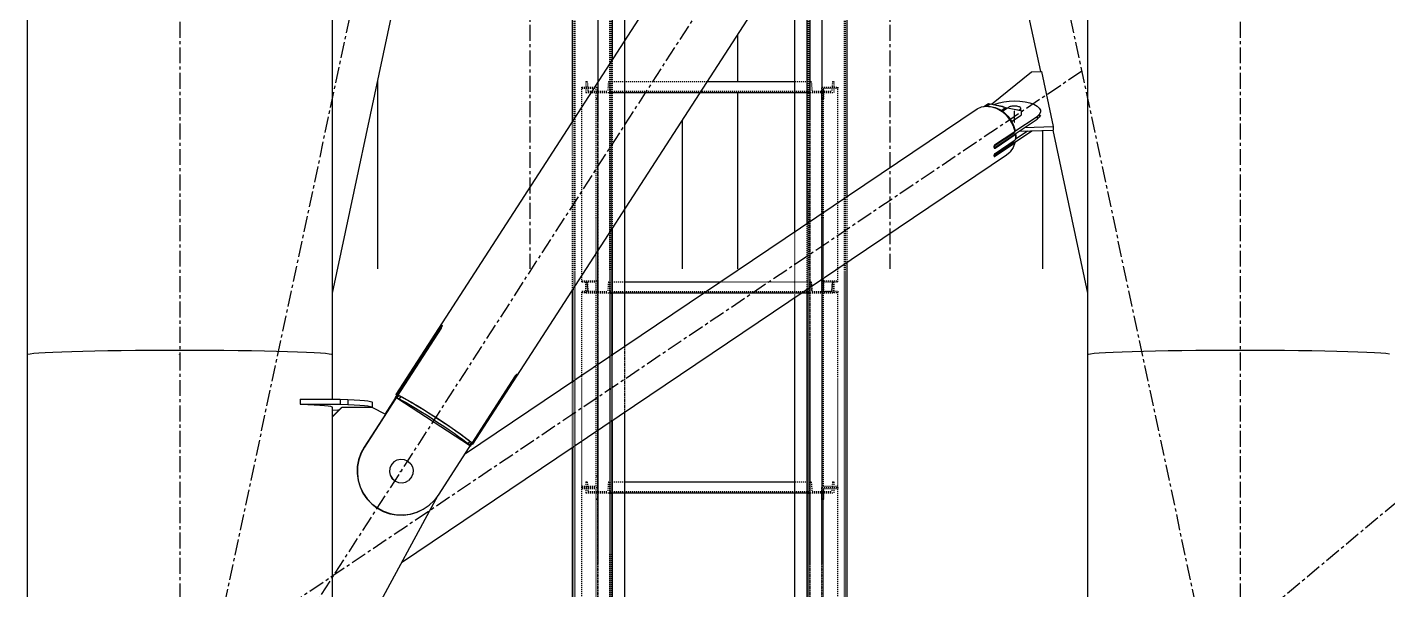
# Model space of a CAD drawing. Header units: millimetres. Extents: x 5143 to 30813, y 232 to 21408.
# Drawn here: x 22824 to 23504, y 12572 to 12853 of the extents above; entities that cross this region are included whole.
import ezdxf

# ---------------------------------------------------------------- set-up
doc = ezdxf.new("R2010")
doc.units = ezdxf.units.MM
doc.header["$LTSCALE"] = 0.25
for name, pattern in [('CENTER', [50.8, 31.75, -6.35, 6.35, -6.35]), ('XKITLINE00', [0]), ('XKITLINE02', [4, 2, -2]), ('XKITLINE03', [6, 3, -1, 1, -1])]:
    doc.linetypes.add(name, pattern=pattern)

msp = doc.modelspace()

# ---------------------------------------------------------------- linework, layer by layer
at = {"color": 8, "linetype": 'XKITLINE00'}
for p, q in [((22823.8, 14354.32), (22823.8, 12689.51)), ((22976.2, 13243.67), (22976.2, 12689.51)), ((23283.37, 13095.5), (23008.1, 12669.61)), ((23321.7, 13070.64), (23046.42, 12644.75)), ((23353.8, 13075.07), (23353.8, 12689.51)), ((23006.05, 12860.15), (22976.2, 12720.25)), ((23323.94, 12860.15), (23330.17, 12830.94)), ((23178.8, 12849.55), (23178.8, 12825.92)), ((22998.8, 12826.15), (22998.8, 12732.33)), ((23305.69, 12814.67), (23325.75, 12830.8)), ((23325.75, 12830.8), (23330.73, 12830.96)), ((23330.73, 12830.96), (23336.58, 12803.53)), ((23178.8, 12820.42), (23178.8, 12732.33)), ((23042.36, 12639.74), (23298.59, 12812.33)), ((23298.59, 12812.33), (23300.83, 12813.31)), ((23300.83, 12813.31), (23303.32, 12813.67)), ((23301.96, 12813.47), (23304.22, 12814.99)), ((23303.32, 12813.67), (23305.94, 12813.38)), ((23303.4, 12813.66), (23305.08, 12814.79)), ((23304.22, 12814.99), (23311.02, 12813.6)), ((23304.22, 12814.99), (23305.08, 12814.79)), ((23304.25, 12813.56), (23305.27, 12813.56)), ((23305.08, 12814.79), (23311.89, 12813.4)), ((23305.27, 12813.56), (23307.62, 12813.02)), ((23305.94, 12813.38), (23308.56, 12812.46)), ((23307.05, 12814.39), (23307.49, 12814.63)), ((23307.49, 12814.63), (23309.54, 12815.34)), ((23307.62, 12813.02), (23309.91, 12811.98)), ((23308.56, 12812.46), (23311.05, 12810.96)), ((23309.54, 12815.34), (23311.91, 12815.88)), ((23309.91, 12811.98), (23311.18, 12811.1)), ((23310.61, 12811.5), (23312.85, 12813.01)), ((23311.02, 12813.6), (23311.02, 12813.58)), ((23311.02, 12813.6), (23311.89, 12813.4)), ((23311.19, 12811.11), (23313.72, 12812.81)), ((23311.89, 12813.4), (23311.89, 12812.36)), ((23311.91, 12815.88), (23314.52, 12816.2)), ((23312.85, 12813.01), (23319.66, 12811.62)), ((23312.85, 12813.01), (23313.72, 12812.81)), ((23313.72, 12812.81), (23320.52, 12811.42)), ((23314.13, 12812.85), (23314.11, 12812.73)), ((23314.28, 12813.05), (23314.13, 12812.85)), ((23314.28, 12813.05), (23314.51, 12813.25)), ((23314.51, 12813.25), (23314.82, 12813.42)), ((23314.52, 12816.2), (23317.25, 12816.31)), ((23314.82, 12813.42), (23315.2, 12813.57)), ((23315.2, 12813.57), (23315.65, 12813.69)), ((23315.65, 12813.69), (23316.14, 12813.78)), ((23316.14, 12813.78), (23316.66, 12813.83)), ((23316.66, 12813.83), (23317.2, 12813.85)), ((23317.2, 12813.85), (23317.74, 12813.83)), ((23317.25, 12816.31), (23319.97, 12816.19)), ((23317.74, 12813.83), (23318.26, 12813.77)), ((23318.26, 12813.77), (23318.75, 12813.68)), ((23318.75, 12813.68), (23319.19, 12813.56)), ((23319.17, 12811.69), (23319.55, 12811.84)), ((23319.19, 12813.56), (23319.57, 12813.41)), ((23319.55, 12811.84), (23319.86, 12812.02)), ((23319.57, 12813.41), (23319.88, 12813.24)), ((23319.86, 12812.02), (23320.09, 12812.21)), ((23319.86, 12812.02), (23319.86, 12811.55)), ((23319.88, 12813.24), (23320.1, 12813.04)), ((23319.97, 12816.19), (23322.57, 12815.86)), ((23320.23, 12812.41), (23320.09, 12812.21)), ((23320.1, 12813.04), (23320.24, 12812.84)), ((23320.28, 12812.63), (23320.23, 12812.41)), ((23320.28, 12811.89), (23320.23, 12811.68)), ((23320.28, 12811.89), (23320.23, 12811.68)), ((23320.24, 12812.84), (23320.28, 12812.63)), ((23320.28, 12812.63), (23320.28, 12811.89)), ((23320.28, 12811.89), (23320.28, 12811.47)), ((23322.57, 12815.86), (23324.94, 12815.31)), ((23324.94, 12815.31), (23326.96, 12814.59)), ((23326.96, 12814.59), (23328.56, 12813.71)), ((23328.56, 12813.71), (23329.66, 12812.73)), ((23329.66, 12812.73), (23330.22, 12811.67)), ((23151.2, 12806.85), (23151.2, 12732.33)), ((23307.17, 12792.82), (23328.5, 12807.18)), ((23311.05, 12810.96), (23313.29, 12808.95)), ((23311.15, 12811.12), (23311.19, 12811.11)), ((23311.19, 12811.11), (23311.19, 12811.09)), ((23311.19, 12811.09), (23312.06, 12810.49)), ((23312.06, 12810.49), (23313.98, 12808.61)), ((23313.29, 12808.95), (23315.16, 12806.54)), ((23313.98, 12808.61), (23315.57, 12806.41)), ((23315.16, 12806.54), (23316.56, 12803.83)), ((23315.57, 12806.41), (23316.79, 12804)), ((23315.81, 12805.94), (23320.52, 12809.12)), ((23317.4, 12801.09), (23328.5, 12808.56)), ((23319.66, 12811.62), (23319.66, 12811.59)), ((23319.66, 12811.62), (23320.52, 12811.42)), ((23320.23, 12811.68), (23320.11, 12811.5)), ((23320.23, 12811.68), (23320.11, 12811.5)), ((23320.52, 12811.42), (23320.52, 12809.12)), ((23328.5, 12808.56), (23329.62, 12809.54)), ((23328.5, 12808.56), (23328.5, 12807.18)), ((23328.5, 12807.18), (23329.62, 12808.17)), ((23330.21, 12810.6), (23329.62, 12809.54)), ((23329.62, 12809.54), (23329.62, 12808.17)), ((23330.21, 12809.22), (23329.62, 12808.17)), ((23330.22, 12811.67), (23330.21, 12810.6)), ((23307.17, 12793.78), (23317.25, 12800.57)), ((23307.33, 12794.25), (23317.41, 12801.04)), ((23307.51, 12792.65), (23317.59, 12799.44)), ((23316.56, 12803.84), (23316.79, 12804)), ((23316.56, 12803.83), (23317.41, 12801.04)), ((23316.79, 12804), (23317.57, 12801.46)), ((23317.12, 12800.85), (23317.25, 12800.57)), ((23317.15, 12799.54), (23317.59, 12799.44)), ((23317.15, 12799.54), (23317.32, 12799.5)), ((23317.25, 12795.47), (23325.96, 12801.34)), ((23317.25, 12800.94), (23317.25, 12800.57)), ((23317.32, 12799.5), (23317.82, 12799.84)), ((23317.33, 12801.31), (23317.57, 12801.46)), ((23317.59, 12799.44), (23317.73, 12798.12)), ((23317.73, 12798.12), (23317.59, 12796.87)), ((23317.62, 12797.1), (23323.81, 12801.27)), ((23317.63, 12799.03), (23317.87, 12799.19)), ((23317.66, 12799.88), (23317.82, 12799.84)), ((23317.82, 12799.84), (23317.87, 12799.19)), ((23317.87, 12799.19), (23317.89, 12798.54)), ((23317.89, 12798.54), (23317.87, 12797.9)), ((23319.5, 12801.13), (23336.58, 12801.69)), ((23322.37, 12803.06), (23336.58, 12803.53)), ((23331.2, 12801.51), (23331.2, 12732.33)), ((23336.42, 12801.68), (23353.8, 12720.25)), ((23336.58, 12803.53), (23336.58, 12801.69)), ((23307.03, 12793.68), (23306.99, 12793.42)), ((23306.99, 12793.42), (23307, 12793.16)), ((23307, 12788.77), (23317.03, 12795.52)), ((23307, 12793.16), (23307.04, 12792.93)), ((23307.11, 12793.93), (23307.03, 12793.68)), ((23307.04, 12792.93), (23307.13, 12792.74)), ((23307.08, 12792.84), (23307.17, 12792.82)), ((23307.1, 12793.92), (23307.17, 12793.78)), ((23307.22, 12794.1), (23307.11, 12793.93)), ((23307.13, 12792.74), (23307.24, 12792.63)), ((23307.14, 12792.73), (23307.51, 12792.65)), ((23307.17, 12789.1), (23317.25, 12795.89)), ((23307.17, 12793.78), (23307.17, 12792.82)), ((23307.33, 12794.25), (23307.22, 12794.1)), ((23307.24, 12792.63), (23307.37, 12792.6)), ((23307.33, 12788.55), (23317.41, 12795.34)), ((23307.37, 12792.6), (23307.51, 12792.65)), ((23307.51, 12790.07), (23317.59, 12796.87)), ((23316.56, 12792.94), (23315.16, 12790.89)), ((23317.41, 12795.34), (23316.56, 12792.94)), ((23316.93, 12795.46), (23317.41, 12795.34)), ((23316.93, 12795.46), (23317.06, 12795.42)), ((23317.25, 12795.89), (23317.03, 12795.52)), ((23317.03, 12795.52), (23317.25, 12795.47)), ((23317.06, 12795.42), (23317.17, 12795.49)), ((23317.25, 12795.89), (23317.25, 12795.47)), ((23317.53, 12795.66), (23317.42, 12795.35)), ((23317.62, 12797.13), (23317.82, 12797.27)), ((23317.69, 12797.78), (23317.87, 12797.9)), ((23317.87, 12797.9), (23317.82, 12797.27)), ((23010.91, 12585.65), (23313.29, 12789.33)), ((23307.17, 12789.1), (23306.99, 12788.81)), ((23307, 12789.02), (23306.99, 12788.8)), ((23306.99, 12788.8), (23307.03, 12788.63)), ((23307.04, 12789.27), (23307, 12789.02)), ((23307.03, 12788.63), (23307.1, 12788.53)), ((23307.13, 12789.52), (23307.04, 12789.27)), ((23307.04, 12788.62), (23307.33, 12788.55)), ((23307.11, 12788.52), (23307.22, 12788.51)), ((23307.24, 12789.76), (23307.13, 12789.52)), ((23307.17, 12789.61), (23307.17, 12789.1)), ((23307.22, 12788.51), (23307.33, 12788.55)), ((23307.37, 12789.95), (23307.24, 12789.76)), ((23307.37, 12789.95), (23307.51, 12790.07)), ((23313.29, 12789.33), (23315.16, 12790.89)), ((23030.15, 12703.1), (23008.47, 12669.56)), ((23030.35, 12703.39), (23030.15, 12703.1)), ((23030.15, 12703.1), (23030.65, 12702.78)), ((23030.54, 12703.66), (23030.35, 12703.39)), ((23030.35, 12703.39), (23030.85, 12703.07)), ((23030.72, 12703.89), (23030.54, 12703.66)), ((23030.87, 12704.07), (23030.72, 12703.89)), ((23030.92, 12703.19), (23030.74, 12702.89)), ((23030.87, 12704.07), (23030.99, 12704.18)), ((23031.06, 12703.48), (23030.92, 12703.19)), ((23031, 12704.18), (23031.1, 12704.18)), ((23031.15, 12703.74), (23031.06, 12703.48)), ((23031.1, 12704.18), (23031.17, 12704.1)), ((23031.19, 12703.95), (23031.15, 12703.74)), ((23031.17, 12704.1), (23031.19, 12703.95)), ((23030.66, 12702.78), (22992.17, 12643.24)), ((23030.74, 12702.89), (23009.06, 12669.35)), ((22823.8, 12689.51), (22824.16, 12689.74)), ((22823.8, 12689.51), (22824.16, 12689.74)), ((22823.8, 12689.51), (22823.8, 11020.27)), ((22824.16, 12689.74), (22825.26, 12689.96)), ((22824.16, 12689.74), (22825.26, 12689.96)), ((22825.26, 12689.96), (22827.08, 12690.18)), ((22827.08, 12690.18), (22829.6, 12690.4)), ((22827.08, 12690.18), (22829.6, 12690.39)), ((22829.6, 12690.4), (22832.79, 12690.6)), ((22829.6, 12690.39), (22832.79, 12690.6)), ((22832.79, 12690.6), (22836.64, 12690.79)), ((22832.79, 12690.6), (22836.64, 12690.79)), ((22836.64, 12690.79), (22841.09, 12690.97)), ((22836.64, 12690.79), (22841.09, 12690.97)), ((22841.09, 12690.97), (22846.11, 12691.14)), ((22841.09, 12690.97), (22846.11, 12691.14)), ((22846.11, 12691.14), (22851.65, 12691.29)), ((22846.11, 12691.14), (22851.65, 12691.29)), ((22851.65, 12691.29), (22857.66, 12691.43)), ((22851.65, 12691.29), (22857.66, 12691.43)), ((22857.66, 12691.43), (22864.07, 12691.54)), ((22857.66, 12691.43), (22864.07, 12691.54)), ((22864.07, 12691.54), (22870.83, 12691.64)), ((22864.07, 12691.54), (22870.83, 12691.64)), ((22870.83, 12691.64), (22877.88, 12691.72)), ((22870.83, 12691.64), (22877.88, 12691.71)), ((22877.88, 12691.72), (22885.13, 12691.77)), ((22877.88, 12691.71), (22885.13, 12691.77)), ((22885.13, 12691.77), (22892.53, 12691.81)), ((22885.13, 12691.77), (22892.53, 12691.8)), ((22892.53, 12691.81), (22900, 12691.82)), ((22900, 12691.82), (22907.46, 12691.81)), ((22907.46, 12691.81), (22914.86, 12691.77)), ((22907.46, 12691.8), (22914.86, 12691.77)), ((22914.86, 12691.77), (22922.12, 12691.72)), ((22914.86, 12691.77), (22922.12, 12691.71)), ((22922.12, 12691.72), (22929.16, 12691.64)), ((22922.12, 12691.71), (22929.16, 12691.64)), ((22929.16, 12691.64), (22935.92, 12691.54)), ((22929.16, 12691.64), (22935.92, 12691.54)), ((22935.92, 12691.54), (22942.33, 12691.43)), ((22935.92, 12691.54), (22942.33, 12691.43)), ((22942.33, 12691.43), (22948.34, 12691.29)), ((22942.33, 12691.43), (22948.34, 12691.29)), ((22948.34, 12691.29), (22953.88, 12691.14)), ((22948.34, 12691.29), (22953.88, 12691.14)), ((22953.88, 12691.14), (22958.9, 12690.97)), ((22953.88, 12691.14), (22958.9, 12690.97)), ((22958.9, 12690.97), (22963.35, 12690.79)), ((22958.9, 12690.97), (22963.35, 12690.79)), ((22963.35, 12690.79), (22967.2, 12690.6)), ((22963.35, 12690.79), (22967.2, 12690.6)), ((22967.2, 12690.6), (22970.39, 12690.4)), ((22967.2, 12690.6), (22970.39, 12690.39)), ((22970.39, 12690.4), (22972.91, 12690.18)), ((22970.39, 12690.39), (22972.91, 12690.18)), ((22972.91, 12690.18), (22974.73, 12689.96)), ((22974.73, 12689.96), (22975.83, 12689.74)), ((22974.73, 12689.96), (22975.83, 12689.74)), ((22975.83, 12689.74), (22976.2, 12689.51)), ((22975.83, 12689.74), (22976.2, 12689.51)), ((22976.2, 12689.51), (22976.2, 12667.23)), ((23353.8, 12689.51), (23354.16, 12689.74)), ((23353.8, 12689.51), (23354.16, 12689.74)), ((23353.8, 12689.51), (23353.8, 12498.81)), ((23354.16, 12689.74), (23355.26, 12689.96)), ((23354.16, 12689.74), (23355.26, 12689.96)), ((23355.26, 12689.96), (23357.08, 12690.18)), ((23357.08, 12690.18), (23359.6, 12690.4)), ((23357.08, 12690.18), (23359.6, 12690.39)), ((23359.6, 12690.4), (23362.79, 12690.6)), ((23359.6, 12690.39), (23362.79, 12690.6)), ((23362.79, 12690.6), (23366.64, 12690.79)), ((23362.79, 12690.6), (23366.64, 12690.79)), ((23366.64, 12690.79), (23371.09, 12690.97)), ((23366.64, 12690.79), (23371.09, 12690.97)), ((23371.09, 12690.97), (23376.11, 12691.14)), ((23371.09, 12690.97), (23376.11, 12691.14)), ((23376.11, 12691.14), (23381.65, 12691.29)), ((23376.11, 12691.14), (23381.65, 12691.29)), ((23381.65, 12691.29), (23387.66, 12691.43)), ((23381.65, 12691.29), (23387.66, 12691.43)), ((23387.66, 12691.43), (23394.07, 12691.54)), ((23387.66, 12691.43), (23394.07, 12691.54)), ((23394.07, 12691.54), (23400.83, 12691.64)), ((23394.07, 12691.54), (23400.83, 12691.64)), ((23400.83, 12691.64), (23407.88, 12691.72)), ((23400.83, 12691.64), (23407.88, 12691.71)), ((23407.88, 12691.72), (23415.13, 12691.77)), ((23407.88, 12691.71), (23415.13, 12691.77)), ((23415.13, 12691.77), (23422.53, 12691.81)), ((23415.13, 12691.77), (23422.53, 12691.8)), ((23422.53, 12691.81), (23430, 12691.82)), ((23430, 12691.82), (23437.46, 12691.81)), ((23437.46, 12691.81), (23444.86, 12691.77)), ((23437.46, 12691.8), (23444.86, 12691.77)), ((23444.86, 12691.77), (23452.12, 12691.72)), ((23444.86, 12691.77), (23452.12, 12691.71)), ((23452.12, 12691.72), (23459.16, 12691.64)), ((23452.12, 12691.71), (23459.16, 12691.64)), ((23459.16, 12691.64), (23465.92, 12691.54)), ((23459.16, 12691.64), (23465.92, 12691.54)), ((23465.92, 12691.54), (23472.33, 12691.43)), ((23465.92, 12691.54), (23472.33, 12691.43)), ((23472.33, 12691.43), (23478.34, 12691.29)), ((23472.33, 12691.43), (23478.34, 12691.29)), ((23478.34, 12691.29), (23483.88, 12691.14)), ((23478.34, 12691.29), (23483.88, 12691.14)), ((23483.88, 12691.14), (23488.9, 12690.97)), ((23483.88, 12691.14), (23488.9, 12690.97)), ((23488.9, 12690.97), (23493.35, 12690.79)), ((23488.9, 12690.97), (23493.35, 12690.79)), ((23493.35, 12690.79), (23497.2, 12690.6)), ((23493.35, 12690.79), (23497.2, 12690.6)), ((23497.2, 12690.6), (23500.39, 12690.4)), ((23497.2, 12690.6), (23500.39, 12690.39)), ((23500.39, 12690.4), (23502.91, 12690.18)), ((23500.39, 12690.39), (23502.91, 12690.18)), ((23502.91, 12690.18), (23504.73, 12689.96)), ((23067.75, 12678.89), (23046.07, 12645.34)), ((23068.05, 12678.52), (23046.37, 12644.97)), ((23067.67, 12678.76), (23068.05, 12678.52)), ((23067.95, 12679.17), (23067.75, 12678.89)), ((23067.87, 12679.06), (23068.24, 12678.81)), ((23068.15, 12679.42), (23067.95, 12679.17)), ((23068.24, 12678.81), (23068.05, 12678.52)), ((23068.34, 12679.62), (23068.15, 12679.42)), ((23068.41, 12679.1), (23068.24, 12678.81)), ((23068.34, 12679.62), (23068.5, 12679.75)), ((23068.56, 12679.35), (23068.41, 12679.1)), ((23068.5, 12679.75), (23068.63, 12679.81)), ((23068.67, 12679.55), (23068.56, 12679.35)), ((23068.63, 12679.81), (23068.71, 12679.78)), ((23068.74, 12679.69), (23068.67, 12679.55)), ((23068.71, 12679.78), (23068.74, 12679.7)), ((23009.11, 12669.31), (22992.31, 12643.31)), ((23008.52, 12669.34), (23007.71, 12668.08)), ((23008.64, 12669.35), (23007.82, 12668.1)), ((23008.84, 12669.32), (23008.02, 12668.06)), ((23008.1, 12669.61), (23008.16, 12669.38)), ((23008.1, 12669.61), (23008.47, 12669.56)), ((23008.16, 12669.38), (23008.43, 12669.2)), ((23008.47, 12669.56), (23008.97, 12669.23)), ((23008.52, 12669.34), (23008.64, 12669.35)), ((23009.42, 12669.12), (23008.61, 12667.86)), ((23008.64, 12669.35), (23008.84, 12669.32)), ((23008.84, 12669.32), (23008.97, 12669.23)), ((23009.06, 12669.35), (23009.68, 12669.09)), ((23009.06, 12669.35), (23009.42, 12669.12)), ((23009.09, 12669.33), (23009.07, 12669.29)), ((23009.07, 12669.29), (23009.11, 12669.31)), ((23009.11, 12669.31), (23009.42, 12669.11)), ((23009.42, 12669.12), (23010.54, 12668.6)), ((23009.68, 12669.09), (23011.29, 12668.29)), ((22960.29, 12667.26), (22960.29, 12664.76)), ((22960.29, 12667.26), (22980.26, 12667.23)), ((22960.29, 12664.76), (22964.01, 12664.6)), ((22960.29, 12664.76), (22980.26, 12664.73)), ((22964.01, 12664.6), (22967.27, 12664.44)), ((22967.27, 12664.44), (22970.06, 12664.26)), ((22970.06, 12664.26), (22972.35, 12664.08)), ((22972.35, 12664.08), (22974.14, 12663.9)), ((22974.14, 12663.9), (22975.4, 12663.71)), ((22975.4, 12663.71), (22976.13, 12663.51)), ((22976.13, 12663.51), (22976.32, 12663.32)), ((22976.2, 12663.45), (22976.2, 12559.78)), ((22976.2, 12663.25), (22976.32, 12663.32)), ((22976.2, 12658.35), (22981.14, 12663.29)), ((22976.2, 12658.47), (22980.87, 12663.14)), ((22980.26, 12667.23), (22980.26, 12664.73)), ((22980.26, 12667.23), (22983.98, 12667.07)), ((22980.26, 12664.73), (22983.98, 12664.57)), ((22980.87, 12663.14), (22981.14, 12663.29)), ((22981.14, 12663.29), (22996.12, 12663.27)), ((22983.98, 12667.07), (22983.98, 12664.57)), ((22983.98, 12667.07), (22987.24, 12666.9)), ((22983.98, 12664.57), (22987.24, 12664.4)), ((22987.24, 12666.9), (22990.03, 12666.73)), ((22987.24, 12664.4), (22990.03, 12664.23)), ((22990.03, 12666.73), (22992.33, 12666.55)), ((22990.03, 12664.23), (22992.33, 12664.05)), ((22992.33, 12666.55), (22994.11, 12666.36)), ((22992.33, 12664.05), (22994.11, 12663.86)), ((22994.11, 12666.36), (22995.37, 12666.17)), ((22994.11, 12663.86), (22995.37, 12663.67)), ((22995.37, 12666.17), (22996.1, 12665.98)), ((22995.37, 12663.67), (22996.1, 12663.48)), ((22996.1, 12665.98), (22996.29, 12665.79)), ((22996.1, 12663.48), (22996.29, 12663.29)), ((22996.12, 12663.27), (23002.88, 12659.83)), ((22996.19, 12663.23), (22996.29, 12663.29)), ((22996.29, 12665.79), (22996.29, 12663.29)), ((23007.78, 12667.84), (23002.67, 12659.94)), ((23007.84, 12667.8), (23002.73, 12659.9)), ((23007.71, 12668.08), (23007.67, 12668.01)), ((23007.67, 12668.01), (23007.71, 12667.89)), ((23007.71, 12668.08), (23007.82, 12668.1)), ((23007.71, 12667.89), (23007.99, 12667.71)), ((23007.82, 12668.1), (23008.02, 12668.06)), ((23008.02, 12668.06), (23008.16, 12667.97)), ((23008.61, 12667.86), (23009.73, 12667.35)), ((23008.61, 12667.86), (23044.9, 12644.32)), ((23010.54, 12668.6), (23009.73, 12667.35)), ((23009.73, 12667.35), (23011.25, 12666.56)), ((23010.54, 12668.6), (23012.06, 12667.82)), ((23011.25, 12666.56), (23013.14, 12665.52)), ((23011.29, 12668.29), (23013.38, 12667.14)), ((23012.06, 12667.82), (23013.95, 12666.77)), ((23013.14, 12665.52), (23015.34, 12664.25)), ((23013.38, 12667.14), (23015.9, 12665.7)), ((23013.95, 12666.77), (23016.16, 12665.5)), ((23015.34, 12664.25), (23017.81, 12662.77)), ((23015.9, 12665.7), (23018.76, 12663.99)), ((23016.16, 12665.5), (23018.63, 12664.03)), ((23017.81, 12662.77), (23020.49, 12661.14)), ((23018.63, 12664.03), (23021.3, 12662.4)), ((23018.76, 12663.99), (23021.88, 12662.08)), ((23021.3, 12662.4), (23024.13, 12660.63)), ((22976.2, 12661.76), (22979.09, 12661.86)), ((22979.09, 12661.86), (22979.61, 12661.88)), ((23020.49, 12661.14), (23023.31, 12659.38)), ((23021.88, 12662.08), (23025.16, 12660.01)), ((23023.31, 12659.38), (23026.21, 12657.53)), ((23024.13, 12660.63), (23027.02, 12658.79)), ((23025.16, 12660.01), (23028.5, 12657.87)), ((23026.21, 12657.53), (23029.11, 12655.65)), ((23027.02, 12658.79), (23029.93, 12656.91)), ((23028.5, 12657.87), (23031.81, 12655.7)), ((23029.11, 12655.65), (23031.95, 12653.77)), ((23029.93, 12656.91), (23032.76, 12655.03)), ((23031.81, 12655.7), (23034.98, 12653.57)), ((23031.95, 12653.77), (23034.66, 12651.95)), ((23032.76, 12655.03), (23035.47, 12653.21)), ((23034.66, 12651.95), (23037.17, 12650.22)), ((23034.98, 12653.57), (23037.92, 12651.56)), ((23035.47, 12653.21), (23037.98, 12651.48)), ((23037.17, 12650.22), (23039.42, 12648.63)), ((23037.92, 12651.56), (23040.53, 12649.72)), ((23037.98, 12651.48), (23040.23, 12649.89)), ((23039.42, 12648.63), (23041.36, 12647.21)), ((23040.23, 12649.89), (23042.17, 12648.47)), ((23040.53, 12649.72), (23042.74, 12648.1)), ((22992.17, 12643.24), (22990.54, 12640.21)), ((22992.31, 12643.31), (22990.67, 12640.28)), ((22992.17, 12643.24), (22992.31, 12643.31)), ((23046.01, 12645.38), (23029.21, 12619.38)), ((23041.36, 12647.21), (23042.95, 12646)), ((23042.17, 12648.47), (23043.76, 12647.26)), ((23042.74, 12648.1), (23044.48, 12646.76)), ((23042.95, 12646), (23044.13, 12645.03)), ((23043.76, 12647.26), (23044.95, 12646.29)), ((23044.95, 12646.29), (23044.13, 12645.03)), ((23044.13, 12645.03), (23044.9, 12644.32)), ((23044.48, 12646.76), (23045.69, 12645.73)), ((23045.71, 12645.58), (23044.9, 12644.32)), ((23044.95, 12646.29), (23045.71, 12645.58)), ((23044.97, 12643.76), (23045.07, 12643.75)), ((23045.07, 12643.75), (23045.19, 12643.76)), ((23045.12, 12644), (23045.19, 12643.95)), ((23046, 12645.21), (23045.19, 12643.95)), ((23045.19, 12643.95), (23045.23, 12643.83)), ((23045.23, 12643.83), (23045.19, 12643.76)), ((23046.04, 12645.09), (23045.23, 12643.83)), ((23045.69, 12645.73), (23046.07, 12645.34)), ((23045.71, 12645.58), (23046.07, 12645.34)), ((23045.71, 12645.57), (23046.01, 12645.38)), ((23045.91, 12644.89), (23046.05, 12644.8)), ((23045.93, 12645.26), (23046, 12645.21)), ((23045.93, 12645.26), (23046.37, 12644.97)), ((23046, 12645.21), (23046.04, 12645.09)), ((23046.05, 12644.8), (23046.42, 12644.75)), ((23046.37, 12644.97), (23046.42, 12644.75)), ((22989.39, 12636.95), (22988.77, 12633.56)), ((22989.53, 12637.03), (22988.91, 12633.64)), ((22990.54, 12640.21), (22989.39, 12636.95)), ((22990.67, 12640.28), (22989.53, 12637.03)), ((22990.54, 12640.21), (22990.67, 12640.28)), ((23007.16, 12636.04), (23005.99, 12634.74)), ((23007.2, 12636.07), (23006.03, 12634.76)), ((23007.2, 12636.07), (23008.71, 12636.94)), ((23008.71, 12636.94), (23010.42, 12637.31)), ((23010.42, 12637.31), (23012.16, 12637.13)), ((23012.16, 12637.13), (23013.76, 12636.41)), ((23013.76, 12636.41), (23014.18, 12636.14)), ((23014.18, 12636.14), (23015.49, 12634.97)), ((23015.49, 12634.97), (23016.36, 12633.45)), ((22988.77, 12633.56), (22988.69, 12630.11)), ((22988.69, 12630.11), (22989.15, 12626.69)), ((22988.91, 12633.64), (22988.82, 12630.19)), ((22988.82, 12630.19), (22989.28, 12626.76)), ((23005.01, 12632.72), (23004.83, 12630.98)), ((23004.83, 12630.98), (23005.2, 12629.27)), ((23005.05, 12632.74), (23004.87, 12631)), ((23004.87, 12631), (23005.24, 12629.29)), ((23005.72, 12634.32), (23005.01, 12632.72)), ((23005.76, 12634.34), (23005.05, 12632.74)), ((23005.2, 12629.27), (23006.08, 12627.75)), ((23005.24, 12629.29), (23006.12, 12627.77)), ((23005.99, 12634.74), (23005.72, 12634.32)), ((23005.72, 12634.32), (23005.76, 12634.34)), ((23006.03, 12634.76), (23005.76, 12634.34)), ((23005.99, 12634.74), (23006.03, 12634.76)), ((23015.84, 12628.4), (23015.57, 12627.98)), ((23016.55, 12630), (23015.84, 12628.4)), ((23016.36, 12633.45), (23016.73, 12631.74)), ((23016.73, 12631.74), (23016.55, 12630)), ((22989.15, 12626.69), (22990.13, 12623.38)), ((22989.28, 12626.76), (22990.27, 12623.46)), ((22990.13, 12623.38), (22991.62, 12620.27)), ((22990.27, 12623.46), (22991.76, 12620.34)), ((23006.08, 12627.75), (23007.38, 12626.58)), ((23006.12, 12627.77), (23007.42, 12626.6)), ((23007.38, 12626.58), (23007.42, 12626.6)), ((23007.38, 12626.58), (23007.8, 12626.31)), ((23007.42, 12626.6), (23007.84, 12626.33)), ((23007.8, 12626.31), (23007.84, 12626.33)), ((23007.8, 12626.31), (23009.4, 12625.6)), ((23007.84, 12626.33), (23009.44, 12625.62)), ((23009.4, 12625.6), (23011.14, 12625.41)), ((23009.44, 12625.62), (23011.18, 12625.44)), ((23011.14, 12625.41), (23012.85, 12625.78)), ((23011.18, 12625.44), (23012.89, 12625.8)), ((23012.85, 12625.78), (23012.89, 12625.8)), ((23012.89, 12625.8), (23014.41, 12626.68)), ((23015.57, 12627.98), (23014.41, 12626.68)), ((22991.62, 12620.27), (22993.58, 12617.42)), ((22991.76, 12620.34), (22993.72, 12617.5)), ((22993.58, 12617.42), (22995.96, 12614.92)), ((22993.72, 12617.5), (22996.1, 12615)), ((22995.96, 12614.92), (22998.7, 12612.82)), ((22996.1, 12615), (22998.83, 12612.9)), ((23029.08, 12619.21), (22996.18, 12558.44)), ((23024.62, 12614.27), (23027.12, 12616.64)), ((23029.21, 12619.38), (23027.12, 12616.64)), ((22998.7, 12612.82), (23001.73, 12611.18)), ((22998.83, 12612.9), (23001.87, 12611.25)), ((23001.73, 12611.18), (23004.98, 12610.03)), ((23001.87, 12611.25), (23005.12, 12610.1)), ((23004.98, 12610.03), (23008.37, 12609.4)), ((23005.12, 12610.1), (23008.51, 12609.48)), ((23008.37, 12609.4), (23011.82, 12609.31)), ((23008.51, 12609.48), (23011.96, 12609.39)), ((23011.82, 12609.31), (23015.24, 12609.77)), ((23011.96, 12609.39), (23015.37, 12609.84)), ((23015.24, 12609.77), (23018.54, 12610.75)), ((23015.37, 12609.84), (23018.68, 12610.82)), ((23018.54, 12610.75), (23021.65, 12612.23)), ((23018.68, 12610.82), (23021.78, 12612.31)), ((23021.65, 12612.23), (23021.78, 12612.31)), ((23021.65, 12612.23), (23021.7, 12612.27)), ((23021.78, 12612.31), (23024.62, 12614.27))]:
    msp.add_line(p, q, dxfattribs=at)
at = {"color": 8, "linetype": 'CENTER'}
for p, q in [((22900, 14354.32), (22900, 12689.51)), ((23430, 14354.32), (23430, 12689.51)), ((25173.61, 14010.27), (23430, 12550.27)), ((23075, 13540.01), (23075, 12732.33)), ((23255, 13540.01), (23255, 12732.33)), ((23075, 13280.27), (22900, 12460.27)), ((23430, 13280.27), (22900, 12460.27)), ((23255, 13280.27), (23430, 12460.27)), ((23350.86, 12831.09), (22916.72, 12538.65)), ((23317.18, 12805.64), (23317.18, 12811.16)), ((22900, 12689.51), (22900, 11020.27)), ((23430, 12689.51), (23430, 11020.27)), ((23010.76, 12631.35), (23010.16, 12631.02))]:
    msp.add_line(p, q, dxfattribs=at)
at = {"color": 3, "linetype": 'XKITLINE02'}
for p, q in [((23097.15, 12049.63), (23097.15, 13721.24)), ((23097.69, 12049.63), (23097.68, 13721.24)), ((23114.92, 12049.63), (23114.92, 13721.24)), ((23115, 12049.63), (23115, 13721.24)), ((23115, 12049.57), (23115, 13721.24)), ((23115.45, 12049.63), (23115.45, 13721.24)), ((23115.85, 12049.57), (23115.85, 13721.24)), ((23115.85, 12049.57), (23115.85, 13721.24)), ((23122.5, 12049.57), (23122.5, 13721.24)), ((23214.13, 12049.6), (23214.13, 13721.24)), ((23214.53, 12049.63), (23214.53, 13721.24)), ((23214.98, 12049.6), (23214.98, 13721.24)), ((23215.07, 12049.63), (23215.06, 13721.24)), ((23232.3, 12049.63), (23232.3, 13721.24)), ((23232.83, 12049.63), (23232.83, 13721.24)), ((23122.5, 12762.45), (23122.5, 13303.02)), ((23122.5, 12762.45), (23122.5, 12846.61)), ((23116.3, 12752.86), (23116.3, 12837.02)), ((23103, 12825.92), (23103.68, 12825.92)), ((23103, 12825.92), (23103, 12820.42)), ((23103, 12825.92), (23103, 12820.42)), ((23103.68, 12825.92), (23104.07, 12821.12)), ((23103.68, 12825.92), (23104.07, 12821.12)), ((23114.32, 12825.92), (23113.94, 12821.12)), ((23114.32, 12825.92), (23113.94, 12821.12)), ((23114.32, 12825.92), (23115, 12825.92)), ((23115, 12820.42), (23115, 12825.92)), ((23115, 12825.92), (23163.52, 12825.92)), ((23115, 12825.92), (23115, 12820.42)), ((23115, 12825.92), (23115, 12820.42)), ((23207.48, 12825.92), (23214.98, 12825.92)), ((23214.98, 12820.42), (23214.98, 12825.92)), ((23214.98, 12825.92), (23214.98, 12820.42)), ((23214.98, 12825.92), (23215.66, 12825.92)), ((23214.98, 12825.92), (23214.98, 12820.42)), ((23215.66, 12825.92), (23216.05, 12821.12)), ((23215.66, 12825.92), (23216.05, 12821.12)), ((23226.3, 12825.92), (23225.92, 12821.12)), ((23226.3, 12825.92), (23225.92, 12821.12)), ((23226.3, 12825.92), (23226.98, 12825.92)), ((23226.98, 12825.92), (23226.98, 12820.42)), ((23226.98, 12825.92), (23226.98, 12820.42)), ((23101, 12725.85), (23101, 12823.17)), ((23101, 12823.17), (23109, 12823.17)), ((23101, 12725.85), (23101, 12822.59)), ((23101, 12822.59), (23108.2, 12822.59)), ((23103, 12820.42), (23115, 12820.42)), ((23104.07, 12821.12), (23113.94, 12821.12)), ((23108.2, 12720.61), (23108.2, 12822.59)), ((23109, 12720.61), (23109, 12823.17)), ((23115, 12821.12), (23214.98, 12821.12)), ((23115, 12820.42), (23159.97, 12820.42)), ((23207.48, 12820.42), (23214.98, 12820.42)), ((23214.98, 12820.42), (23226.98, 12820.42)), ((23216.05, 12821.12), (23225.92, 12821.12)), ((23220.98, 12817.35), (23220.98, 12823.17)), ((23220.98, 12823.17), (23228.98, 12823.17)), ((23220.98, 12720.61), (23220.98, 12821.12)), ((23221.78, 12822.59), (23221.78, 12817.35)), ((23221.78, 12822.59), (23228.98, 12822.59)), ((23221.78, 12720.61), (23221.78, 12822.59)), ((23228.98, 12823.17), (23228.98, 12822.59)), ((23228.98, 12725.85), (23228.98, 12823.17)), ((23108.2, 12817.35), (23109, 12817.35)), ((23220.98, 12817.35), (23221.78, 12817.35)), ((23096.3, 12721.92), (23096.3, 12806.07)), ((23233.68, 12735.71), (23233.68, 12768.61)), ((23207.48, 12718.06), (23207.48, 12750.96)), ((23213.68, 12722.23), (23213.68, 12755.13)), ((23101, 12726.43), (23109, 12726.43)), ((23101, 12725.85), (23108.2, 12725.85)), ((23103, 12725.92), (23103.68, 12725.92)), ((23103, 12725.92), (23103, 12720.42)), ((23103, 12720.42), (23103, 12725.92)), ((23103.68, 12725.92), (23104.07, 12721.12)), ((23104.07, 12721.12), (23103.68, 12725.92)), ((23108.2, 12623.75), (23108.2, 12726.42)), ((23108.2, 12726.42), (23109, 12726.42)), ((23109, 12726.43), (23109, 12720.61)), ((23109, 12623.17), (23109, 12726.42)), ((23114.32, 12725.92), (23113.94, 12721.12)), ((23114.32, 12725.92), (23113.94, 12721.12)), ((23114.32, 12725.92), (23115, 12725.92)), ((23115, 12720.42), (23115, 12725.92)), ((23115, 12725.92), (23122.5, 12725.92)), ((23115, 12725.92), (23115, 12720.42)), ((23115, 12725.92), (23115, 12720.42)), ((23170.31, 12725.92), (23214.98, 12725.92)), ((23214.98, 12720.42), (23214.98, 12725.92)), ((23214.98, 12720.42), (23214.98, 12725.92)), ((23214.98, 12725.92), (23215.66, 12725.92)), ((23214.98, 12725.92), (23214.98, 12720.42)), ((23216.05, 12721.12), (23215.66, 12725.92)), ((23215.66, 12725.92), (23216.05, 12721.12)), ((23220.98, 12726.43), (23228.98, 12726.43)), ((23220.98, 12726.42), (23220.98, 12720.62)), ((23220.98, 12726.42), (23221.78, 12726.42)), ((23220.98, 12726.42), (23220.98, 12628.97)), ((23221.78, 12726.42), (23221.78, 12721.2)), ((23221.78, 12623.75), (23221.78, 12726.42)), ((23221.78, 12725.85), (23228.98, 12725.85)), ((23225.92, 12721.12), (23226.3, 12725.92)), ((23226.3, 12725.92), (23225.92, 12721.12)), ((23226.3, 12725.92), (23226.98, 12725.92)), ((23226.98, 12720.42), (23226.98, 12725.92)), ((23226.98, 12725.92), (23226.98, 12720.42)), ((23101, 12623.17), (23101, 12721.2)), ((23101, 12721.2), (23108.2, 12721.2)), ((23101, 12720.62), (23109, 12720.62)), ((23103, 12720.42), (23115, 12720.42)), ((23104.07, 12721.12), (23113.94, 12721.12)), ((23108.2, 12720.61), (23109, 12720.61)), ((23115, 12721.12), (23214.98, 12721.12)), ((23115, 12720.42), (23122.5, 12720.42)), ((23162.15, 12720.42), (23214.98, 12720.42)), ((23214.98, 12720.42), (23226.98, 12720.42)), ((23216.05, 12721.12), (23225.92, 12721.12)), ((23220.98, 12720.62), (23228.98, 12720.62)), ((23220.98, 12720.62), (23220.98, 12623.17)), ((23220.98, 12720.61), (23221.78, 12720.61)), ((23221.78, 12721.2), (23228.98, 12721.2)), ((23228.98, 12721.2), (23228.98, 12720.62)), ((23228.98, 12623.17), (23228.98, 12721.2)), ((23116.3, 12656.64), (23116.3, 12689.54)), ((23122.5, 12660.82), (23122.5, 12693.72)), ((23096.3, 12643.17), (23096.3, 12676.07)), ((23108.2, 12628.97), (23109, 12628.97)), ((23220.98, 12628.97), (23220.98, 12623.17)), ((23220.98, 12628.97), (23221.78, 12628.97)), ((23101, 12623.75), (23108.2, 12623.75)), ((23101, 12623.17), (23109, 12623.17)), ((23101, 12525.85), (23101, 12623.17)), ((23101, 12623.17), (23109, 12623.17)), ((23101, 12622.59), (23108.2, 12622.59)), ((23103, 12625.92), (23103.68, 12625.92)), ((23103, 12625.92), (23103, 12620.42)), ((23103, 12625.92), (23103, 12620.42)), ((23103.68, 12625.92), (23104.07, 12621.12)), ((23103.68, 12625.92), (23104.07, 12621.12)), ((23108.2, 12520.61), (23108.2, 12622.59)), ((23109, 12520.61), (23109, 12623.17)), ((23114.32, 12625.92), (23113.94, 12621.12)), ((23114.32, 12625.92), (23113.94, 12621.12)), ((23114.32, 12625.92), (23115, 12625.92)), ((23115, 12620.42), (23115, 12625.92)), ((23115, 12625.92), (23122.5, 12625.92)), ((23115, 12625.92), (23115, 12620.42)), ((23115, 12625.92), (23115, 12620.42)), ((23207.48, 12625.92), (23214.98, 12625.92)), ((23214.98, 12620.42), (23214.98, 12625.92)), ((23214.98, 12625.92), (23214.98, 12620.42)), ((23214.98, 12625.92), (23215.66, 12625.92)), ((23214.98, 12625.92), (23214.98, 12620.42)), ((23215.66, 12625.92), (23216.05, 12621.12)), ((23215.66, 12625.92), (23216.05, 12621.12)), ((23220.98, 12623.17), (23228.98, 12623.17)), ((23220.98, 12617.35), (23220.98, 12623.17)), ((23220.98, 12623.17), (23228.98, 12623.17)), ((23221.78, 12623.75), (23228.98, 12623.75)), ((23221.78, 12622.59), (23221.78, 12617.35)), ((23221.78, 12622.59), (23228.98, 12622.59)), ((23221.78, 12520.61), (23221.78, 12622.59)), ((23226.3, 12625.92), (23225.92, 12621.12)), ((23226.3, 12625.92), (23225.92, 12621.12)), ((23226.3, 12625.92), (23226.98, 12625.92)), ((23226.98, 12625.92), (23226.98, 12620.42)), ((23226.98, 12625.92), (23226.98, 12620.42)), ((23228.98, 12623.17), (23228.98, 12622.59)), ((23228.98, 12525.85), (23228.98, 12623.17)), ((23103, 12620.42), (23115, 12620.42)), ((23104.07, 12621.12), (23113.94, 12621.12)), ((23108.2, 12617.35), (23109, 12617.35)), ((23115, 12621.12), (23214.98, 12621.12)), ((23115, 12620.42), (23122.5, 12620.42)), ((23207.48, 12620.42), (23214.98, 12620.42)), ((23214.98, 12620.42), (23226.98, 12620.42)), ((23216.05, 12621.12), (23225.92, 12621.12)), ((23220.98, 12520.61), (23220.98, 12621.12)), ((23220.98, 12617.35), (23221.78, 12617.35))]:
    msp.add_line(p, q, dxfattribs=at)
at = {"color": 1, "linetype": 'XKITLINE03'}
for p, q in [((23109, 13721.24), (23109, 12049.63)), ((23122.5, 12049.57), (23122.5, 13721.24)), ((23214.98, 13721.24), (23214.98, 12049.6)), ((23220.98, 13721.24), (23220.98, 12049.63)), ((23109, 12726.43), (23109, 12823.17)), ((23115, 12820.42), (23214.98, 12820.42)), ((23115, 12820.42), (23115, 12820.42)), ((23214.98, 12820.42), (23214.98, 12820.42)), ((23220.98, 12823.17), (23220.98, 12726.43)), ((23109, 12623.17), (23109, 12720.62)), ((23115, 12720.42), (23214.98, 12720.42)), ((23115, 12720.42), (23115, 12720.42)), ((23214.98, 12720.42), (23214.98, 12720.42)), ((23220.98, 12720.62), (23220.98, 12623.17)), ((23109, 12526.43), (23109, 12623.17)), ((23220.98, 12623.17), (23220.98, 12526.43)), ((23115, 12620.42), (23214.98, 12620.42)), ((23115, 12620.42), (23115, 12620.42)), ((23214.98, 12620.42), (23214.98, 12620.42))]:
    msp.add_line(p, q, dxfattribs=at)
at = {"color": 7, "linetype": 'XKITLINE00'}
for p, q in [((23096.3, 12806.07), (23096.3, 13257.5)), ((23116.3, 12837.02), (23116.3, 13257.5)), ((23122.5, 12846.61), (23122.5, 13257.5)), ((23233.68, 12768.61), (23233.68, 12934.47)), ((23213.68, 12755.13), (23213.68, 12903.53)), ((23207.48, 12750.96), (23207.48, 12893.93)), ((23163.52, 12825.92), (23207.48, 12825.92)), ((23159.97, 12820.42), (23207.48, 12820.42)), ((23122.5, 12693.72), (23122.5, 12762.45)), ((23116.3, 12689.54), (23116.3, 12752.86)), ((23233.68, 12483.11), (23233.68, 12735.71)), ((23122.5, 12725.92), (23170.31, 12725.92)), ((23096.3, 12676.07), (23096.3, 12721.92)), ((23122.5, 12720.42), (23162.15, 12720.42)), ((23207.48, 12483.11), (23207.48, 12718.06)), ((23213.68, 12483.11), (23213.68, 12722.23)), ((23116.3, 12483.11), (23116.3, 12656.64)), ((23122.5, 12483.11), (23122.5, 12660.82)), ((23096.3, 12483.11), (23096.3, 12643.17)), ((23122.5, 12625.92), (23207.48, 12625.92)), ((23122.5, 12620.42), (23207.48, 12620.42))]:
    msp.add_line(p, q, dxfattribs=at)
at = {"color": 8, "linetype": 'XKITLINE00'}
for centre in [(23350.86, 12831.09), (23317.18, 12811.16), (23317.18, 12805.64), (22900, 12689.51), (22900, 12689.51), (23430, 12689.51), (23430, 12689.51), (23010.16, 12631.02), (23010.76, 12631.35)]:
    msp.add_circle(centre, 0.05, dxfattribs=at)
at = {"color": 1, "linetype": 'XKITLINE00'}
for centre in [(23109, 12823.17), (23115, 12820.42), (23115, 12820.42), (23214.98, 12820.42), (23214.98, 12820.42), (23220.98, 12823.17), (23109, 12726.43), (23220.98, 12726.43), (23109, 12720.62), (23115, 12720.42), (23115, 12720.42), (23214.98, 12720.42), (23214.98, 12720.42), (23220.98, 12720.62), (23109, 12623.17), (23109, 12623.17), (23220.98, 12623.17), (23220.98, 12623.17), (23115, 12620.42), (23115, 12620.42), (23214.98, 12620.42), (23214.98, 12620.42)]:
    msp.add_circle(centre, 0.05, dxfattribs=at)

doc.saveas('drawing.dxf')
